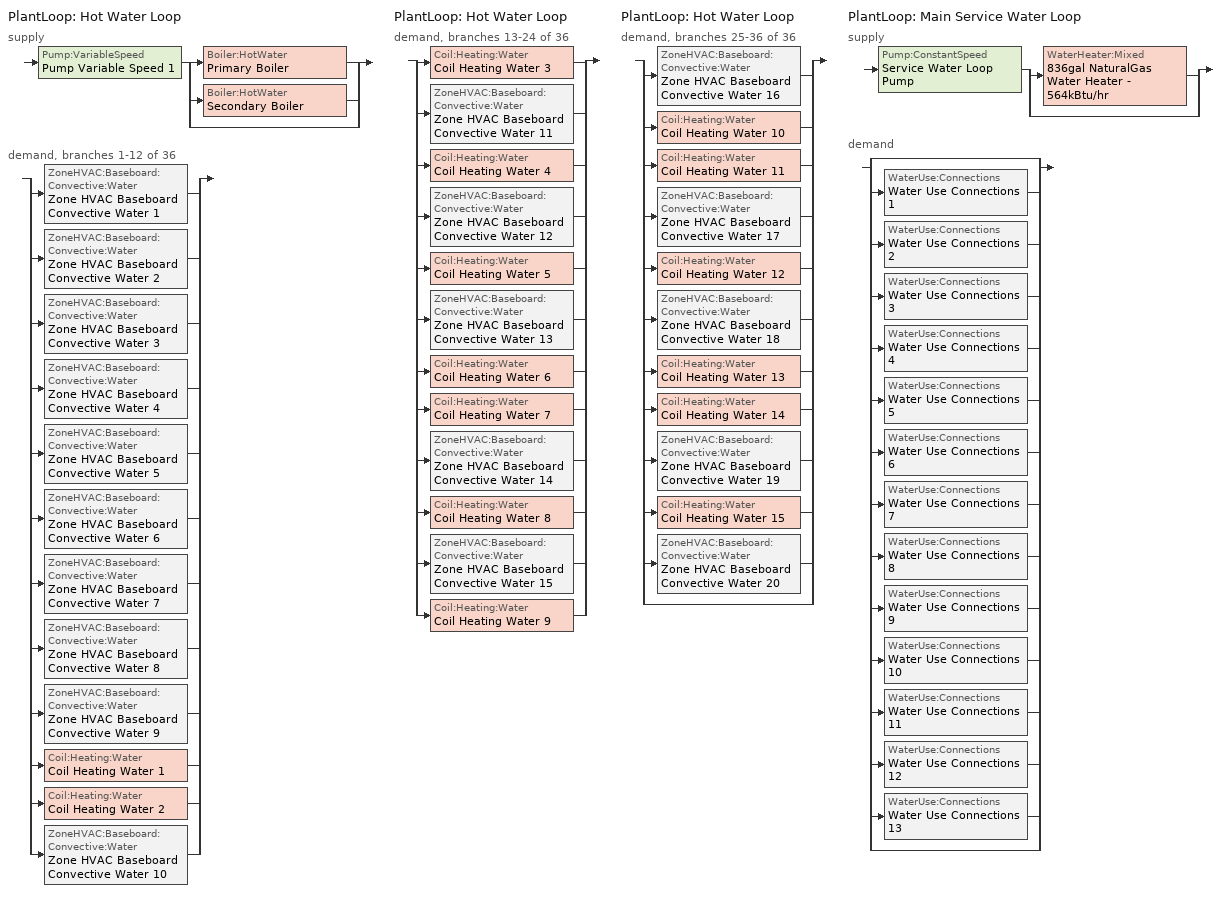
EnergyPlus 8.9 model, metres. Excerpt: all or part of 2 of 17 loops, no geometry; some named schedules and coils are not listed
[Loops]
PlantLoop 'Hot Water Loop'
 supply: Pump:VariableSpeed 'Pump Variable Speed 1' > split
  | Boiler:HotWater 'Primary Boiler'
  | Boiler:HotWater 'Secondary Boiler'
  | bypass
 demand, branches 1-12 of 36: split
  | ZoneHVAC:Baseboard:Convective:Water 'Zone HVAC Baseboard Convective Water 1'
  | ZoneHVAC:Baseboard:Convective:Water 'Zone HVAC Baseboard Convective Water 2'
  | ZoneHVAC:Baseboard:Convective:Water 'Zone HVAC Baseboard Convective Water 3'
  | ZoneHVAC:Baseboard:Convective:Water 'Zone HVAC Baseboard Convective Water 4'
  | ZoneHVAC:Baseboard:Convective:Water 'Zone HVAC Baseboard Convective Water 5'
  | ZoneHVAC:Baseboard:Convective:Water 'Zone HVAC Baseboard Convective Water 6'
  | ZoneHVAC:Baseboard:Convective:Water 'Zone HVAC Baseboard Convective Water 7'
  | ZoneHVAC:Baseboard:Convective:Water 'Zone HVAC Baseboard Convective Water 8'
  | ZoneHVAC:Baseboard:Convective:Water 'Zone HVAC Baseboard Convective Water 9'
  | Coil:Heating:Water 'Coil Heating Water 1'
  | Coil:Heating:Water 'Coil Heating Water 2'
  | ZoneHVAC:Baseboard:Convective:Water 'Zone HVAC Baseboard Convective Water 10'
PlantLoop 'Hot Water Loop'
 demand, branches 13-24 of 36: split
  | Coil:Heating:Water 'Coil Heating Water 3'
  | ZoneHVAC:Baseboard:Convective:Water 'Zone HVAC Baseboard Convective Water 11'
  | Coil:Heating:Water 'Coil Heating Water 4'
  | ZoneHVAC:Baseboard:Convective:Water 'Zone HVAC Baseboard Convective Water 12'
  | Coil:Heating:Water 'Coil Heating Water 5'
  | ZoneHVAC:Baseboard:Convective:Water 'Zone HVAC Baseboard Convective Water 13'
  | Coil:Heating:Water 'Coil Heating Water 6'
  | Coil:Heating:Water 'Coil Heating Water 7'
  | ZoneHVAC:Baseboard:Convective:Water 'Zone HVAC Baseboard Convective Water 14'
  | Coil:Heating:Water 'Coil Heating Water 8'
  | ZoneHVAC:Baseboard:Convective:Water 'Zone HVAC Baseboard Convective Water 15'
  | Coil:Heating:Water 'Coil Heating Water 9'
PlantLoop 'Hot Water Loop'
 demand, branches 25-36 of 36: split
  | ZoneHVAC:Baseboard:Convective:Water 'Zone HVAC Baseboard Convective Water 16'
  | Coil:Heating:Water 'Coil Heating Water 10'
  | Coil:Heating:Water 'Coil Heating Water 11'
  | ZoneHVAC:Baseboard:Convective:Water 'Zone HVAC Baseboard Convective Water 17'
  | Coil:Heating:Water 'Coil Heating Water 12'
  | ZoneHVAC:Baseboard:Convective:Water 'Zone HVAC Baseboard Convective Water 18'
  | Coil:Heating:Water 'Coil Heating Water 13'
  | Coil:Heating:Water 'Coil Heating Water 14'
  | ZoneHVAC:Baseboard:Convective:Water 'Zone HVAC Baseboard Convective Water 19'
  | Coil:Heating:Water 'Coil Heating Water 15'
  | ZoneHVAC:Baseboard:Convective:Water 'Zone HVAC Baseboard Convective Water 20'
  | bypass
PlantLoop 'Main Service Water Loop'
 supply: Pump:ConstantSpeed 'Service Water Loop Pump' > split
  | WaterHeater:Mixed '836gal NaturalGas Water Heater - 564kBtu/hr'
  | bypass
 demand: split
  | bypass
  | WaterUse:Connections 'Water Use Connections 1'
  | WaterUse:Connections 'Water Use Connections 2'
  | WaterUse:Connections 'Water Use Connections 3'
  | WaterUse:Connections 'Water Use Connections 4'
  | WaterUse:Connections 'Water Use Connections 5'
  | WaterUse:Connections 'Water Use Connections 6'
  | WaterUse:Connections 'Water Use Connections 7'
  | WaterUse:Connections 'Water Use Connections 8'
  | WaterUse:Connections 'Water Use Connections 9'
  | WaterUse:Connections 'Water Use Connections 10'
  | WaterUse:Connections 'Water Use Connections 11'
  | WaterUse:Connections 'Water Use Connections 12'
  | WaterUse:Connections 'Water Use Connections 13'
  | bypass
[Coil:Heating:Water] Availability Schedule=Always On Discrete; U-Factor Times Area Value {W/K}=Autosize; Maximum Water Flow Rate {m3/s}=Autosize; Performance Input Method=UFactorTimesAreaAndDesignWaterFlowRate; Rated Capacity {W}=Autosize; Rated Inlet Water Temperature {C}=82.2; Rated Inlet Air Temperature {C}=16.6; Rated Outlet Water Temperature {C}=71.1; Rated Outlet Air Temperature {C}=32.2; Rated Ratio for Air and Water Convection=0.5
Coil Heating Water 2; Coil Heating Water 7; Coil Heating Water 11; Coil Heating Water 3; Coil Heating Water 8; Coil Heating Water 9; Coil Heating Water 14; Coil Heating Water 4; Coil Heating Water 12; Coil Heating Water 5; Coil Heating Water 15
[ZoneHVAC:Baseboard:Convective:Water] Availability Schedule=Always On Discrete; Heating Design Capacity Method=HeatingDesignCapacity; Heating Design Capacity {W}=Autosize; Heating Design Capacity Per Floor Area {W/m2}=0; Fraction of Autosized Heating Design Capacity=0.8; U-Factor Times Area Value {W/K}=Autosize; Maximum Water Flow Rate {m3/s}=Autosize; Convergence Tolerance=0.001
Zone HVAC Baseboard Convective Water 10; Zone HVAC Baseboard Convective Water 14; Zone HVAC Baseboard Convective Water 17; Zone HVAC Baseboard Convective Water 11; Zone HVAC Baseboard Convective Water 15; Zone HVAC Baseboard Convective Water 16; Zone HVAC Baseboard Convective Water 19; Zone HVAC Baseboard Convective Water 6; Zone HVAC Baseboard Convective Water 4; Zone HVAC Baseboard Convective Water 5; Zone HVAC Baseboard Convective Water 12; Zone HVAC Baseboard Convective Water 7; Zone HVAC Baseboard Convective Water 18; Zone HVAC Baseboard Convective Water 2; Zone HVAC Baseboard Convective Water 13; Zone HVAC Baseboard Convective Water 9; Zone HVAC Baseboard Convective Water 3; Zone HVAC Baseboard Convective Water 20; Zone HVAC Baseboard Convective Water 8; Zone HVAC Baseboard Convective Water 1
[SetpointManager:Scheduled]
Service hot water setpoint manager: Control Variable=Temperature; Schedule=Service Water Loop Temp - 140F
[PlantLoop] Fluid Type=Water; Maximum Loop Flow Rate {m3/s}=Autosize; Minimum Loop Flow Rate {m3/s}=0; Plant Loop Volume {m3}=Autocalculate; Load Distribution Scheme=Optimal; Plant Loop Demand Calculation Scheme=SingleSetpoint
Name | Plant Equipment Operation Scheme | Maximum Loop Temperature {C} | Minimum Loop Temperature {C}
Hot Water Loop | Hot Water Loop Operation Schemes | 100 | 0
Main Service Water Loop | Main Service Water Loop Operation Schemes | 60 | 10
[Sizing:Plant] Loop Type=Heating; Sizing Option=NonCoincident; Zone Timesteps in Averaging Window=1; Coincident Sizing Factor Mode=None
Name | Design Loop Exit Temperature {C} | Loop Design Temperature Difference {deltaC}
Hot Water Loop | 82 | 16
Main Service Water Loop | 60 | 5
[Pump:ConstantSpeed]
Service Water Loop Pump: Design Flow Rate {m3/s}=Autosize; Design Pump Head {Pa}=124190; Design Power Consumption {W}=Autosize; Motor Efficiency=0.9; Fraction of Motor Inefficiencies to Fluid Stream=0; Pump Control Type=Intermittent; Design Power Sizing Method=PowerPerFlowPerPressure; Design Electric Power per Unit Flow Rate {W/(m3/s)}=348701.1; Design Shaft Power per Unit Flow Rate per Unit Head=1.28205
[PlantEquipmentOperationSchemes] Control Scheme Object Type 1=PlantEquipmentOperation:HeatingLoad; Control Scheme Schedule Name 1=Always On Discrete
Name | Control Scheme Name 1
Hot Water Loop Operation Schemes | Hot Water Loop Heating Operation Scheme
Main Service Water Loop Operation Schemes | Main Service Water Loop Heating Operation Scheme
[PlantEquipmentList]
Hot Water Loop Heating Equipment List: Boiler:HotWater, Primary Boiler, Boiler:HotWater, Secondary Boiler
Main Service Water Loop Heating Equipment List: WaterHeater:Mixed, 836gal NaturalGas Water Heater - 564kBtu/hr
[Pump:VariableSpeed]
Pump Variable Speed 1: Design Maximum Flow Rate {m3/s}=Autosize; Design Pump Head {Pa}=179352; Design Power Consumption {W}=Autosize; Motor Efficiency=0.9; Fraction of Motor Inefficiencies to Fluid Stream=0; Coefficient 1 of the Part Load Performance Curve=0; Coefficient 2 of the Part Load Performance Curve=1; Coefficient 3 of the Part Load Performance Curve=0; Coefficient 4 of the Part Load Performance Curve=0; Design Minimum Flow Rate {m3/s}=0; Pump Control Type=Intermittent; Skin Loss Radiative Fraction=0.5; Design Power Sizing Method=PowerPerFlowPerPressure; Design Electric Power per Unit Flow Rate {W/(m3/s)}=348701.1; Design Shaft Power per Unit Flow Rate per Unit Head=1.28205; Design Minimum Flow Rate Fraction=0
[Boiler:HotWater] Fuel Type=NaturalGas; Nominal Capacity {W}=Autosize; Nominal Thermal Efficiency=0.8; Design Water Outlet Temperature {C}=82; Design Water Flow Rate {m3/s}=Autosize; Minimum Part Load Ratio=0; Maximum Part Load Ratio=1; Optimum Part Load Ratio=1; Water Outlet Upper Temperature Limit {C}=99; Boiler Flow Mode=ConstantFlow; Parasitic Electric Load {W}=0; Sizing Factor=1
Primary Boiler; Secondary Boiler
[SetpointManager:OutdoorAirReset]
Setpoint Manager Outdoor Air Reset 1: Control Variable=Temperature; Setpoint at Outdoor Low Temperature {C}=82; Outdoor Low Temperature {C}=-16; Setpoint at Outdoor High Temperature {C}=60; Outdoor High Temperature {C}=0
[PlantEquipmentOperation:HeatingLoad] Load Range Lower Limit 1 {W}=0; Load Range Upper Limit 1 {W}=1000000000
Name | Range Equipment List Name 1
Hot Water Loop Heating Operation Scheme | Hot Water Loop Heating Equipment List
Main Service Water Loop Heating Operation Scheme | Main Service Water Loop Heating Equipment List
[WaterHeater:Mixed]
836gal NaturalGas Water Heater - 564kBtu/hr: Tank Volume {m3}=3.1644; Setpoint Temperature Schedule=Service Water Loop Temp - 140F; Deadband Temperature Difference {deltaC}=2; Maximum Temperature Limit {C}=82.2222; Heater Control Type=Cycle; Heater Maximum Capacity {W}=165340; Heater Ignition Minimum Flow Rate {m3/s}=0; Heater Ignition Delay {s}=0; Heater Fuel Type=NaturalGas; Heater Thermal Efficiency=0.8; Off Cycle Parasitic Fuel Consumption Rate {W}=20; Off Cycle Parasitic Fuel Type=NaturalGas; Off Cycle Parasitic Heat Fraction to Tank=0.8; On Cycle Parasitic Fuel Consumption Rate {W}=0; On Cycle Parasitic Fuel Type=NaturalGas; On Cycle Parasitic Heat Fraction to Tank=0; Ambient Temperature Indicator=Schedule; Ambient Temperature Schedule=Water Heater Ambient Temp Schedule - 70F; Off Cycle Loss Coefficient to Ambient Temperature {W/K}=6; Off Cycle Loss Fraction to Zone=1; On Cycle Loss Coefficient to Ambient Temperature {W/K}=6; On Cycle Loss Fraction to Zone=1; Use Side Effectiveness=1; Source Side Effectiveness=1; Use Side Design Flow Rate {m3/s}=Autosize; Source Side Design Flow Rate {m3/s}=Autosize; Indirect Water Heating Recovery Time {hr}=1.5; Source Side Flow Control Mode=IndirectHeatPrimarySetpoint
[WaterUse:Connections]
Name | Water Use Equipment Name 1
Water Use Connections 1 | Wholebuilding-office Service Water Use 0.57gal/min
Water Use Connections 2 | Wholebuilding-penitentiary Service Water Use 2.81gal/min
Water Use Connections 3 | Wholebuilding-performing arts theatre Service Water Use 0.59gal/min
Water Use Connections 4 | Wholebuilding-police station Service Water Use 0.57gal/min
Water Use Connections 5 | Wholebuilding-post office Service Water Use 0.57gal/min
Water Use Connections 6 | Wholebuilding-religious building Service Water Use 0.63gal/min
Water Use Connections 7 | Wholebuilding-retail area Service Water Use 0.21gal/min
Water Use Connections 8 | Wholebuilding-school/university Service Water Use 1.18gal/min
Water Use Connections 9 | Wholebuilding-sports arena Service Water Use 1.42gal/min
Water Use Connections 10 | Wholebuilding-town hall Service Water Use 0.76gal/min
Water Use Connections 11 | Wholebuilding-transportation facility Service Water Use 0.68gal/min
Water Use Connections 12 | Wholebuilding-warehouse Service Water Use 0.03gal/min
Water Use Connections 13 | Wholebuilding-workshop Service Water Use 0.47gal/min
[WaterUse:Equipment]
Name | Peak Flow Rate {m3/s} | Flow Rate Fraction Schedule | Target Temperature Schedule | Zone | Sensible Fraction Schedule | Latent Fraction Schedule
Wholebuilding-office Service Water Use 0.57gal/min | 3.58508e-05 | NECB-A-Service Water Heating | Schedule Ruleset 5 | Sp-WholeBuilding-Office Sys-6 Flr-4 Sch-A HPlcmt-south ZN | Schedule Ruleset 3 | Schedule Ruleset 4
Wholebuilding-penitentiary Service Water Use 2.81gal/min | 0.000177041 | NECB-H-Service Water Heating | Schedule Ruleset 8 | Sp-WholeBuilding-Penitentiary Sys-3 Flr-3 Sch-H HPlcmt-core ZN | Schedule Ruleset 6 | Schedule Ruleset 7
Wholebuilding-performing arts theatre Service Water Use 0.59gal/min | 3.73446e-05 | NECB-C-Service Water Heating | Schedule Ruleset 11 | Sp-WholeBuilding-Performing arts theatre Sys-3 Flr-3 Sch-C HPlcmt-east ZN | Schedule Ruleset 9 | Schedule Ruleset 10
Wholebuilding-police station Service Water Use 0.57gal/min | 3.58508e-05 | NECB-H-Service Water Heating | Schedule Ruleset 14 | Sp-WholeBuilding-Police station Sys-3 Flr-3 Sch-H HPlcmt-north ZN | Schedule Ruleset 12 | Schedule Ruleset 13
Wholebuilding-post office Service Water Use 0.57gal/min | 3.58508e-05 | NECB-A-Service Water Heating | Schedule Ruleset 17 | Sp-WholeBuilding-Post office Sys-6 Flr-1 Sch-A HPlcmt-west ZN | Schedule Ruleset 15 | Schedule Ruleset 16
Wholebuilding-religious building Service Water Use 0.63gal/min | 3.98343e-05 | NECB-I-Service Water Heating | Schedule Ruleset 20 | Sp-WholeBuilding-Religious building Sys-3 Flr-4 Sch-I HPlcmt-core ZN | Schedule Ruleset 18 | Schedule Ruleset 19
Wholebuilding-retail area Service Water Use 0.21gal/min | 1.32781e-05 | NECB-C-Service Water Heating | Schedule Ruleset 23 | Sp-WholeBuilding-Retail area Sys-6 Flr-3 Sch-C HPlcmt-south ZN | Schedule Ruleset 21 | Schedule Ruleset 22
Wholebuilding-school/university Service Water Use 1.18gal/min | 7.46892e-05 | NECB-D-Service Water Heating | Schedule Ruleset 26 | Sp-WholeBuilding-School/university Sys-3 Flr-2 Sch-D HPlcmt-south ZN | Schedule Ruleset 24 | Schedule Ruleset 25
Wholebuilding-sports arena Service Water Use 1.42gal/min | 8.96271e-05 | NECB-B-Service Water Heating | Schedule Ruleset 29 | Sp-WholeBuilding-Sports arena Sys-6 Flr-1 Sch-B HPlcmt-north ZN | Schedule Ruleset 27 | Schedule Ruleset 28
Wholebuilding-town hall Service Water Use 0.76gal/min | 4.78011e-05 | NECB-D-Service Water Heating | Schedule Ruleset 32 | Sp-WholeBuilding-Town hall Sys-3 Flr-2 Sch-D HPlcmt-core ZN | Schedule Ruleset 30 | Schedule Ruleset 31
Wholebuilding-transportation facility Service Water Use 0.68gal/min | 4.31538e-05 | NECB-H-Service Water Heating | Schedule Ruleset 35 | Sp-WholeBuilding-Transportation facility Sys-6 Flr-4 Sch-H HPlcmt-east ZN | Schedule Ruleset 33 | Schedule Ruleset 34
Wholebuilding-warehouse Service Water Use 0.03gal/min | 1.99171e-06 | NECB-A-Service Water Heating | Schedule Ruleset 38 | Sp-WholeBuilding-Warehouse Sys-4 Flr-4 Sch-A HPlcmt-north ZN | Schedule Ruleset 36 | Schedule Ruleset 37
Wholebuilding-workshop Service Water Use 0.47gal/min | 2.98757e-05 | NECB-A-Service Water Heating | Schedule Ruleset 41 | Sp-WholeBuilding-Workshop Sys-3 Flr-1 Sch-A HPlcmt-south ZN | Schedule Ruleset 39 | Schedule Ruleset 40
[Schedule:Week:Daily]
NECB-A-Service Water Heating Week Rule - Jan1-Dec31: NECB-A-Service Water Heating Sun|Hol Day, NECB-A-Service Water Heating Default|Wkdy Day, NECB-A-Service Water Heating Default|Wkdy Day, NECB-A-Service Water Heating Default|Wkdy Day, NECB-A-Service Water Heating Default|Wkdy Day, NECB-A-Service Water Heating Default|Wkdy Day, NECB-A-Service Water Heating Sat Day, NECB-A-Service Water Heating Default, NECB-A-Service Water Heating Default, NECB-A-Service Water Heating Default, NECB-A-Service Water Heating Default, NECB-A-Service Water Heating Default
NECB-C-Service Water Heating Week Rule - Jan1-Dec31: NECB-C-Service Water Heating Sun|Hol Day, NECB-C-Service Water Heating Default|Wkdy Day, NECB-C-Service Water Heating Default|Wkdy Day, NECB-C-Service Water Heating Default|Wkdy Day, NECB-C-Service Water Heating Default|Wkdy Day, NECB-C-Service Water Heating Default|Wkdy Day, NECB-C-Service Water Heating Sat Day, NECB-C-Service Water Heating Default, NECB-C-Service Water Heating Default, NECB-C-Service Water Heating Default, NECB-C-Service Water Heating Default, NECB-C-Service Water Heating Default
NECB-H-Service Water Heating Week Rule - Jan1-Dec31: NECB-H-Service Water Heating Sun|Hol Day, NECB-H-Service Water Heating Default|Wkdy Day, NECB-H-Service Water Heating Default|Wkdy Day, NECB-H-Service Water Heating Default|Wkdy Day, NECB-H-Service Water Heating Default|Wkdy Day, NECB-H-Service Water Heating Default|Wkdy Day, NECB-H-Service Water Heating Sat Day, NECB-H-Service Water Heating Default, NECB-H-Service Water Heating Default, NECB-H-Service Water Heating Default, NECB-H-Service Water Heating Default, NECB-H-Service Water Heating Default
Schedule Ruleset 10 Week Rule - Jan1-Dec31: Schedule Day 14, Schedule Day 14, Schedule Day 14, Schedule Day 14, Schedule Day 14, Schedule Day 14, Schedule Day 14, Schedule Day 14, Schedule Day 14, Schedule Day 14, Schedule Day 14, Schedule Day 14
Schedule Ruleset 11 Week Rule - Jan1-Dec31: Schedule Day 15, Schedule Day 15, Schedule Day 15, Schedule Day 15, Schedule Day 15, Schedule Day 15, Schedule Day 15, Schedule Day 15, Schedule Day 15, Schedule Day 15, Schedule Day 15, Schedule Day 15
Schedule Ruleset 12 Week Rule - Jan1-Dec31: Schedule Day 16, Schedule Day 16, Schedule Day 16, Schedule Day 16, Schedule Day 16, Schedule Day 16, Schedule Day 16, Schedule Day 16, Schedule Day 16, Schedule Day 16, Schedule Day 16, Schedule Day 16
Schedule Ruleset 14 Week Rule - Jan1-Dec31: Schedule Day 18, Schedule Day 18, Schedule Day 18, Schedule Day 18, Schedule Day 18, Schedule Day 18, Schedule Day 18, Schedule Day 18, Schedule Day 18, Schedule Day 18, Schedule Day 18, Schedule Day 18
Schedule Ruleset 3 Week Rule - Jan1-Dec31: Schedule Day 7, Schedule Day 7, Schedule Day 7, Schedule Day 7, Schedule Day 7, Schedule Day 7, Schedule Day 7, Schedule Day 7, Schedule Day 7, Schedule Day 7, Schedule Day 7, Schedule Day 7
Schedule Ruleset 4 Week Rule - Jan1-Dec31: Schedule Day 8, Schedule Day 8, Schedule Day 8, Schedule Day 8, Schedule Day 8, Schedule Day 8, Schedule Day 8, Schedule Day 8, Schedule Day 8, Schedule Day 8, Schedule Day 8, Schedule Day 8
Schedule Ruleset 5 Week Rule - Jan1-Dec31: Schedule Day 9, Schedule Day 9, Schedule Day 9, Schedule Day 9, Schedule Day 9, Schedule Day 9, Schedule Day 9, Schedule Day 9, Schedule Day 9, Schedule Day 9, Schedule Day 9, Schedule Day 9
Schedule Ruleset 6 Week Rule - Jan1-Dec31: Schedule Day 10, Schedule Day 10, Schedule Day 10, Schedule Day 10, Schedule Day 10, Schedule Day 10, Schedule Day 10, Schedule Day 10, Schedule Day 10, Schedule Day 10, Schedule Day 10, Schedule Day 10
Schedule Ruleset 7 Week Rule - Jan1-Dec31: Schedule Day 11, Schedule Day 11, Schedule Day 11, Schedule Day 11, Schedule Day 11, Schedule Day 11, Schedule Day 11, Schedule Day 11, Schedule Day 11, Schedule Day 11, Schedule Day 11, Schedule Day 11
Schedule Ruleset 8 Week Rule - Jan1-Dec31: Schedule Day 12, Schedule Day 12, Schedule Day 12, Schedule Day 12, Schedule Day 12, Schedule Day 12, Schedule Day 12, Schedule Day 12, Schedule Day 12, Schedule Day 12, Schedule Day 12, Schedule Day 12
Schedule Ruleset 9 Week Rule - Jan1-Dec31: Schedule Day 13, Schedule Day 13, Schedule Day 13, Schedule Day 13, Schedule Day 13, Schedule Day 13, Schedule Day 13, Schedule Day 13, Schedule Day 13, Schedule Day 13, Schedule Day 13, Schedule Day 13
Service Water Loop Temp - 140F Week Rule - Jan1-Dec31: Service Water Loop Temp - 140F Default, Service Water Loop Temp - 140F Default, Service Water Loop Temp - 140F Default, Service Water Loop Temp - 140F Default, Service Water Loop Temp - 140F Default, Service Water Loop Temp - 140F Default, Service Water Loop Temp - 140F Default, Service Water Loop Temp - 140F Default, Service Water Loop Temp - 140F Default, Service Water Loop Temp - 140F Default, Service Water Loop Temp - 140F Default, Service Water Loop Temp - 140F Default
Water Heater Ambient Temp Schedule - 70F Week Rule - Jan1-Dec31: Water Heater Ambient Temp Schedule - 70F Default, Water Heater Ambient Temp Schedule - 70F Default, Water Heater Ambient Temp Schedule - 70F Default, Water Heater Ambient Temp Schedule - 70F Default, Water Heater Ambient Temp Schedule - 70F Default, Water Heater Ambient Temp Schedule - 70F Default, Water Heater Ambient Temp Schedule - 70F Default, Water Heater Ambient Temp Schedule - 70F Default, Water Heater Ambient Temp Schedule - 70F Default, Water Heater Ambient Temp Schedule - 70F Default, Water Heater Ambient Temp Schedule - 70F Default, Water Heater Ambient Temp Schedule - 70F Default
[Schedule:Year]
NECB-A-Service Water Heating: NECB-A-Service Water Heating Week Rule - Jan1-Dec31, 1, 1, 12, 31
NECB-B-Service Water Heating: NECB-B-Service Water Heating Week Rule - Jan1-Dec31, 1, 1, 12, 31
NECB-C-Service Water Heating: NECB-C-Service Water Heating Week Rule - Jan1-Dec31, 1, 1, 12, 31
NECB-D-Service Water Heating: NECB-D-Service Water Heating Week Rule - Jan1-Dec31, 1, 1, 12, 31
NECB-H-Service Water Heating: NECB-H-Service Water Heating Week Rule - Jan1-Dec31, 1, 1, 12, 31
NECB-I-Service Water Heating: NECB-I-Service Water Heating Week Rule - Jan1-Dec31, 1, 1, 12, 31
Schedule Ruleset 10: Schedule Ruleset 10 Week Rule - Jan1-Dec31, 1, 1, 12, 31
Schedule Ruleset 11: Schedule Ruleset 11 Week Rule - Jan1-Dec31, 1, 1, 12, 31
Schedule Ruleset 12: Schedule Ruleset 12 Week Rule - Jan1-Dec31, 1, 1, 12, 31
Schedule Ruleset 13: Schedule Ruleset 13 Week Rule - Jan1-Dec31, 1, 1, 12, 31
Schedule Ruleset 14: Schedule Ruleset 14 Week Rule - Jan1-Dec31, 1, 1, 12, 31
Schedule Ruleset 15: Schedule Ruleset 15 Week Rule - Jan1-Dec31, 1, 1, 12, 31
Schedule Ruleset 16: Schedule Ruleset 16 Week Rule - Jan1-Dec31, 1, 1, 12, 31
Schedule Ruleset 17: Schedule Ruleset 17 Week Rule - Jan1-Dec31, 1, 1, 12, 31
Schedule Ruleset 18: Schedule Ruleset 18 Week Rule - Jan1-Dec31, 1, 1, 12, 31
Schedule Ruleset 19: Schedule Ruleset 19 Week Rule - Jan1-Dec31, 1, 1, 12, 31
Schedule Ruleset 20: Schedule Ruleset 20 Week Rule - Jan1-Dec31, 1, 1, 12, 31
Schedule Ruleset 21: Schedule Ruleset 21 Week Rule - Jan1-Dec31, 1, 1, 12, 31
Schedule Ruleset 22: Schedule Ruleset 22 Week Rule - Jan1-Dec31, 1, 1, 12, 31
Schedule Ruleset 23: Schedule Ruleset 23 Week Rule - Jan1-Dec31, 1, 1, 12, 31
Schedule Ruleset 24: Schedule Ruleset 24 Week Rule - Jan1-Dec31, 1, 1, 12, 31
Schedule Ruleset 25: Schedule Ruleset 25 Week Rule - Jan1-Dec31, 1, 1, 12, 31
Schedule Ruleset 26: Schedule Ruleset 26 Week Rule - Jan1-Dec31, 1, 1, 12, 31
Schedule Ruleset 27: Schedule Ruleset 27 Week Rule - Jan1-Dec31, 1, 1, 12, 31
Schedule Ruleset 28: Schedule Ruleset 28 Week Rule - Jan1-Dec31, 1, 1, 12, 31
Schedule Ruleset 29: Schedule Ruleset 29 Week Rule - Jan1-Dec31, 1, 1, 12, 31
Schedule Ruleset 3: Schedule Ruleset 3 Week Rule - Jan1-Dec31, 1, 1, 12, 31
Schedule Ruleset 30: Schedule Ruleset 30 Week Rule - Jan1-Dec31, 1, 1, 12, 31
Schedule Ruleset 31: Schedule Ruleset 31 Week Rule - Jan1-Dec31, 1, 1, 12, 31
Schedule Ruleset 32: Schedule Ruleset 32 Week Rule - Jan1-Dec31, 1, 1, 12, 31
Schedule Ruleset 33: Schedule Ruleset 33 Week Rule - Jan1-Dec31, 1, 1, 12, 31
Schedule Ruleset 34: Schedule Ruleset 34 Week Rule - Jan1-Dec31, 1, 1, 12, 31
Schedule Ruleset 35: Schedule Ruleset 35 Week Rule - Jan1-Dec31, 1, 1, 12, 31
Schedule Ruleset 36: Schedule Ruleset 36 Week Rule - Jan1-Dec31, 1, 1, 12, 31
Schedule Ruleset 37: Schedule Ruleset 37 Week Rule - Jan1-Dec31, 1, 1, 12, 31
Schedule Ruleset 38: Schedule Ruleset 38 Week Rule - Jan1-Dec31, 1, 1, 12, 31
Schedule Ruleset 39: Schedule Ruleset 39 Week Rule - Jan1-Dec31, 1, 1, 12, 31
Schedule Ruleset 4: Schedule Ruleset 4 Week Rule - Jan1-Dec31, 1, 1, 12, 31
Schedule Ruleset 40: Schedule Ruleset 40 Week Rule - Jan1-Dec31, 1, 1, 12, 31
Schedule Ruleset 41: Schedule Ruleset 41 Week Rule - Jan1-Dec31, 1, 1, 12, 31
Schedule Ruleset 5: Schedule Ruleset 5 Week Rule - Jan1-Dec31, 1, 1, 12, 31
Schedule Ruleset 6: Schedule Ruleset 6 Week Rule - Jan1-Dec31, 1, 1, 12, 31
Schedule Ruleset 7: Schedule Ruleset 7 Week Rule - Jan1-Dec31, 1, 1, 12, 31
Schedule Ruleset 8: Schedule Ruleset 8 Week Rule - Jan1-Dec31, 1, 1, 12, 31
Schedule Ruleset 9: Schedule Ruleset 9 Week Rule - Jan1-Dec31, 1, 1, 12, 31
Service Water Loop Temp - 140F: Service Water Loop Temp - 140F Week Rule - Jan1-Dec31, 1, 1, 12, 31
Water Heater Ambient Temp Schedule - 70F: Water Heater Ambient Temp Schedule - 70F Week Rule - Jan1-Dec31, 1, 1, 12, 31
[Schedule:Constant]
Always On Discrete: Hourly Value=1
